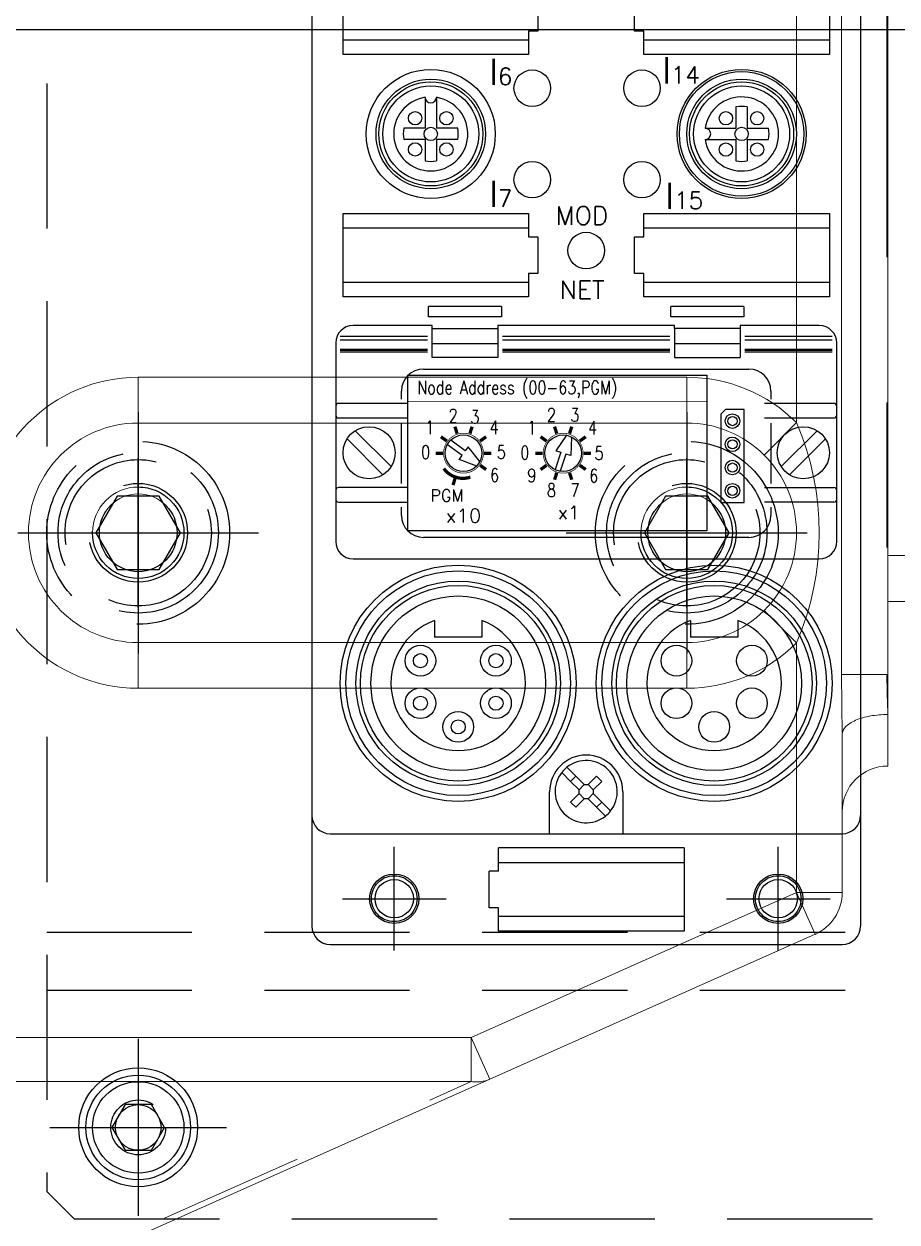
# Model space of a CAD drawing. Extents: x -2384 to 29887, y -2542 to 22350.
# Drawn here: x 2341.4 to 2436.9, y 2607.2 to 2738.2 of the extents above; entities that cross this region are included whole.
import ezdxf
from ezdxf.enums import TextEntityAlignment as Align

# ---------------------------------------------------------------- set-up
doc = ezdxf.new("R2010")
doc.units = 0
doc.header["$LTSCALE"] = 63.5
doc.header["$MEASUREMENT"] = 0
for name, pattern in [('CENTER', [2, 1.25, -0.25, 0.25, -0.25]), ('HIDDEN', [0.375, 0.25, -0.125]), ('PHANTOM', [2.5, 1.25, -0.25, 0.25, -0.25, 0.25, -0.25])]:
    doc.linetypes.add(name, pattern=pattern)
doc.layers.get('0').update_dxf_attribs({"linetype": 'CONTINUOUS'})
for name, color, linetype in [('1', 4, 'HIDDEN'), ('2', 2, 'CENTER'), ('4', 6, 'PHANTOM'), ('BODY', 1, 'CONTINUOUS'), ('DETAIL', 2, 'CONTINUOUS'), ('DIM', 254, 'CONTINUOUS'), ('Hose Routing', 7, 'CONTINUOUS')]:
    doc.layers.add(name, color=color, linetype=linetype)
doc.styles.add('SN0', font='ROMANS')
doc.styles.get("Standard").update_dxf_attribs({"font": 'romans.shx'})

# ---------------------------------------------------------------- blocks, each defined once
blk = doc.blocks.new('r2000i165f-ax2-lh')
at = {"layer": '2'}
blk.add_line((-272.5088, 1075), (272.5088, 1075), dxfattribs=at)
blk = doc.blocks.new('SHCSM10PS', base_point=(2107.68, 4878.69))
blk.add_lwpolyline([(2112.3, 4878.69), (2109.99, 4882.69), (2105.37, 4882.69), (2103.06, 4878.69), (2105.37, 4874.69), (2109.99, 4874.69), (2112.3, 4878.69), (2112.3, 4878.69)])
blk.add_circle((2107.68, 4878.69), 8)
at = {"layer": '2'}
for p, q in [((2107.68, 4889.87), (2107.68, 4867.52)), ((2096.51, 4878.69), (2118.86, 4878.69))]:
    blk.add_line(p, q, dxfattribs=at)
blk = doc.blocks.new('RDLWM10pS', base_point=(1841.17, 723.37))
blk.add_circle((1841.17, 723.37), 8.77)
at = {"layer": '2'}
for p, q in [((1841.17, 735.31), (1841.17, 711.43)), ((1829.23, 723.37), (1853.11, 723.37))]:
    blk.add_line(p, q, dxfattribs=at)
blk = doc.blocks.new('PLAINM10NpS', base_point=(1841.17, 723.37))
blk.add_circle((1841.17, 723.37), 10)
at = {"layer": '2'}
for p, q in [((1841.17, 736.54), (1841.17, 710.19)), ((1827.99, 723.37), (1854.34, 723.37))]:
    blk.add_line(p, q, dxfattribs=at)
blk = doc.blocks.new('SHCSM6PS', base_point=(-948.03, 713.73))
blk.add_lwpolyline([(-945.14, 713.73), (-946.59, 716.23), (-949.47, 716.23), (-950.92, 713.73), (-949.47, 711.23), (-946.59, 711.23), (-945.14, 713.73), (-945.14, 713.73)])
blk.add_circle((-948.03, 713.73), 5)
at = {"layer": '2'}
for p, q in [((-948.03, 721.91), (-948.03, 705.56)), ((-956.2, 713.73), (-939.85, 713.73))]:
    blk.add_line(p, q, dxfattribs=at)
blk = doc.blocks.new('RDLWM6pS', base_point=(1741.17, 658.37))
blk.add_circle((1741.17, 658.37), 5.72)
at = {"layer": '2'}
for p, q in [((1741.17, 667.27), (1741.17, 649.47)), ((1732.27, 658.37), (1750.07, 658.37))]:
    blk.add_line(p, q, dxfattribs=at)
blk = doc.blocks.new('PLAINM6NpS', base_point=(1741.17, 658.37))
blk.add_circle((1741.17, 658.37), 6.5)
at = {"layer": '2'}
for p, q in [((1741.17, 668.04), (1741.17, 648.69)), ((1731.49, 658.37), (1750.84, 658.37))]:
    blk.add_line(p, q, dxfattribs=at)
blk = doc.blocks.new('turckblk-pv')
for p, q in [((-9, 213), (-9, -3)), ((51, 213.07), (51, -3)), ((-5.6, 93.9), (-5.6, 99.8)), ((47.6, 99.8), (47.6, 93.9)), ((15.7, 98.85), (15.7, 94.85)), ((26.3, 94.85), (26.3, 98.85)), ((14.7, 94.85), (14.7, 93.9)), ((15.7, 94.85), (14.7, 94.85)), ((27.3, 94.85), (26.3, 94.85)), ((27.3, 93.9), (27.3, 94.85)), ((-5.6, 93.9), (14.7, 93.9)), ((-5.6, 92.3), (-5.6, 93.9)), ((14.7, 93.9), (14.7, 92.3)), ((27.3, 93.9), (47.6, 93.9)), ((27.3, 92.3), (27.3, 93.9)), ((47.6, 93.9), (47.6, 92.3)), ((14.7, 92.3), (-5.6, 92.3)), ((47.6, 92.3), (27.3, 92.3)), ((-5.6, 74.9), (14.7, 74.9)), ((-5.6, 73.3), (-5.6, 74.9)), ((14.7, 74.9), (14.7, 73.3)), ((27.3, 74.9), (47.6, 74.9)), ((27.3, 73.3), (27.3, 74.9)), ((47.6, 74.9), (47.6, 73.3)), ((14.7, 73.3), (-5.6, 73.3)), ((-5.6, 67.4), (-5.6, 73.3)), ((14.7, 73.3), (14.7, 72.35)), ((14.7, 72.35), (15.7, 72.35)), ((15.7, 72.35), (15.7, 68.35)), ((26.3, 68.35), (26.3, 72.35)), ((26.3, 72.35), (27.3, 72.35)), ((47.6, 73.3), (27.3, 73.3)), ((27.3, 72.35), (27.3, 73.3)), ((47.6, 73.3), (47.6, 67.4)), ((14.7, 68.35), (14.7, 67.4)), ((15.7, 68.35), (14.7, 68.35)), ((27.3, 68.35), (26.3, 68.35)), ((27.3, 67.4), (27.3, 68.35)), ((-5.6, 67.4), (14.7, 67.4)), ((-5.6, 65.8), (-5.6, 67.4)), ((14.7, 67.4), (14.7, 65.8)), ((27.3, 67.4), (47.6, 67.4)), ((27.3, 65.8), (27.3, 67.4)), ((47.6, 67.4), (47.6, 65.8)), ((14.7, 65.8), (-5.6, 65.8)), ((47.6, 65.8), (27.3, 65.8)), ((11.75, 64.75), (3.75, 64.75)), ((11.75, 64.75), (3.75, 64.75)), ((3.75, 63.6), (3.75, 64.75)), ((11.75, 64.75), (11.75, 63.6)), ((38.25, 64.75), (30.25, 64.75)), ((38.25, 64.75), (30.25, 64.75)), ((30.25, 63.6), (30.25, 64.75)), ((38.25, 64.75), (38.25, 63.6)), ((11.75, 63.6), (3.75, 63.6)), ((38.25, 63.6), (30.25, 63.6)), ((4.15, 62.65), (-4.5, 62.65)), ((4.15, 62.35), (4.15, 62.65)), ((4.15, 62.35), (11.35, 62.35)), ((4.15, 60.65), (4.15, 62.35)), ((30.65, 62.65), (11.35, 62.65)), ((11.35, 62.65), (11.35, 62.35)), ((11.35, 62.35), (11.35, 60.65)), ((30.65, 62.35), (30.65, 62.65)), ((37.85, 62.35), (30.65, 62.35)), ((30.65, 62.35), (30.65, 60.65)), ((37.85, 62.65), (37.85, 62.35)), ((46.5, 62.65), (37.85, 62.65)), ((37.85, 62.35), (37.85, 60.65)), ((-6.4, 60.75), (-6.4, 39.05)), ((3.65, 61.45), (-5.9, 61.45)), ((3.65, 61.04), (-5.9, 61.04)), ((11.35, 60.65), (4.15, 60.65)), ((4.15, 59.15), (4.15, 60.65)), ((11.35, 60.65), (11.35, 59.15)), ((30.15, 61.45), (11.85, 61.45)), ((30.15, 61.04), (11.85, 61.04)), ((37.85, 60.65), (30.65, 60.65)), ((30.65, 60.65), (30.65, 59.15)), ((37.85, 60.65), (37.85, 59.15)), ((47.9, 61.45), (38.35, 61.45)), ((47.9, 61.04), (38.35, 61.04)), ((48.4, 39.05), (48.4, 60.75)), ((3.65, 60.03), (-5.9, 60.03)), ((3.65, 59.92), (-5.9, 59.92)), ((3.65, 59.73), (-5.9, 59.73)), ((11.35, 59.15), (4.15, 59.15)), ((30.15, 60.03), (11.85, 60.03)), ((30.15, 59.92), (11.85, 59.92)), ((30.15, 59.73), (11.85, 59.73)), ((30.65, 59.15), (37.85, 59.15)), ((47.9, 60.03), (38.35, 60.03)), ((47.9, 59.92), (38.35, 59.92)), ((47.9, 59.73), (38.35, 59.73)), ((3.2, 57.9), (38.8, 57.9)), ((0.8, 54.6), (0.8, 55.5)), ((41.2, 55.5), (41.2, 54.6)), ((1.5, 54.15), (-6.1, 54.15)), ((48.1, 54.15), (40.5, 54.15)), ((-6.1, 52.55), (1.5, 52.55)), ((36.24, 53.48), (35.73, 52.98)), ((35.73, 52.98), (35.73, 43.32)), ((38.27, 53.48), (36.24, 53.48)), ((38.27, 43.32), (38.27, 53.48)), ((40.5, 52.55), (48.1, 52.55)), ((-4.27, 51.16, 42.03), (-0.34, 47.23, 42.03)), ((0.8, 45.4), (0.8, 52)), ((41.2, 52), (41.2, 45.4)), ((46.27, 51.16, 42.03), (42.34, 47.23, 42.03)), ((-5.16, 50.27, 42.03), (-1.23, 46.34, 42.03)), ((47.16, 50.27, 42.03), (43.23, 46.34, 42.03)), ((1.5, 44.95), (-6.1, 44.95)), ((40.5, 44.95), (48.1, 44.95)), ((-6.1, 43.35), (1.5, 43.35)), ((35.73, 43.32), (38.27, 43.32)), ((48.1, 43.35), (40.5, 43.35)), ((0.8, 41.9), (0.8, 42.8)), ((41.2, 42.8), (41.2, 41.9)), ((38.8, 39.5), (3.2, 39.5)), ((-4.5, 37.15), (46.5, 37.15)), ((17, 7.1), (17, 11.7)), ((25, 11.7), (25, 7.1)), ((-7, 7.1), (49, 7.1)), ((31.7, 5.55), (11.4, 5.55)), ((11.4, 3.95), (11.4, 5.55)), ((31.7, 5.55), (31.7, 3.95)), ((11.4, 3.95), (31.7, 3.95)), ((11.4, 3), (11.4, 3.95)), ((31.7, 3.95), (31.7, -1.95)), ((10.4, -1), (10.4, 3)), ((11.4, 3), (10.4, 3)), ((11.4, -1), (10.4, -1)), ((11.4, -1.95), (11.4, -1)), ((31.7, -1.95), (11.4, -1.95)), ((11.4, -3.55), (11.4, -1.95)), ((31.7, -1.95), (31.7, -3.55)), ((31.7, -3.55), (11.4, -3.55)), ((-7, -5), (49, -5))]:
    blk.add_line(p, q)
for points in [[(9.38, 47.78), (8.1, 49.39), (7.78, 48.95), (6.18, 50.11)], [(18.83, 50.68), (17.69, 48.97), (18.21, 48.8), (17.6, 46.91)], [(19.4, 50.49), (19.31, 48.44), (18.79, 48.61), (18.17, 46.73)], [(9.02, 47.3), (7.1, 48.02), (7.42, 48.46), (5.82, 49.62)]]:
    blk.add_lwpolyline(points)
for centre, radius in [((4, 83.6), 7.06), ((38, 83.6), 7.06), ((38, 83.6), 6.81), ((4, 83.6), 5.99), ((4, 83.6), 5.69), ((38, 83.6), 5.99), ((38, 83.6), 5.69), ((4, 83.6), 5.25), ((38, 83.6), 5.25), ((37, 52.21), 0.8), ((37, 52.21), 0.5), ((-2.75, 48.75), 2.85), ((44.75, 48.75), 2.85), ((37, 49.67), 0.8), ((37, 49.67), 0.5), ((37, 47.13), 0.8), ((37, 47.13), 0.5), ((37, 44.59), 0.8), ((37, 44.59), 0.5), ((7, 23.55), 12.91), ((7, 23.55), 12.28), ((35, 23.55), 12.91), ((35, 23.55), 12.28), ((7, 23.55), 11.18), ((7, 23.55), 10.7), ((35, 23.55), 11.18), ((35, 23.55), 10.7), ((0, 0), 2.7), ((42, 0), 2.7)]:
    blk.add_circle(centre, radius)
for centre, radius, start, end in [((-4.5, 60.75), 1.9, 90, 180), ((46.5, 60.75), 1.9, 360, 90), ((3.2, 55.5), 2.4, 90, 180), ((38.8, 55.5), 2.4, 360, 90), ((-6.1, 53.85), 0.3, 90, 180), ((48.1, 53.85), 0.3, 360, 90), ((-6.1, 52.85), 0.3, 180, 270), ((48.1, 52.85), 0.3, 270, 360), ((-6.1, 44.65), 0.3, 90, 180), ((48.1, 44.65), 0.3, 360, 90), ((-6.1, 43.65), 0.3, 180, 270), ((48.1, 43.65), 0.3, 270, 360), ((3.2, 41.9), 2.4, 180, 270), ((38.8, 41.9), 2.4, 270, 360), ((-4.5, 39.05), 1.9, 180, 270), ((46.5, 39.05), 1.9, 270, 360), ((21, 11.7), 4, 360, 180), ((-7, 9.1), 2, 180, 270), ((49, 9.1), 2, 270, 0), ((-7, -3), 2, 180, 270), ((49, -3), 2, 270, 0)]:
    blk.add_arc(centre, radius, start, end)
at = {"layer": 'BODY'}
for p, q in [((19.3, 12.83), (18.33, 13.81)), ((19.87, 13.4), (18.9, 14.37)), ((19.3, 12.83), (19.87, 13.4)), ((19.87, 13.4), (20.79, 12.48)), ((21.21, 12.48), (22.13, 13.4)), ((22.13, 13.4), (22.7, 12.83)), ((20.22, 11.91), (19.3, 12.83)), ((20.22, 11.91), (20.79, 12.48)), ((20.22, 11.49), (20.22, 11.91)), ((20.79, 12.48), (21.21, 12.48)), ((21.21, 12.48), (21.78, 11.91)), ((22.7, 12.83), (21.78, 11.91)), ((21.78, 11.91), (21.78, 11.49)), ((19.3, 10.57), (20.22, 11.49)), ((19.87, 10.01), (19.3, 10.57)), ((20.79, 10.92), (19.87, 10.01)), ((20.79, 10.92), (20.22, 11.49)), ((21.21, 10.92), (20.79, 10.92)), ((21.78, 11.49), (21.21, 10.92)), ((22.13, 10.01), (21.21, 10.92)), ((21.78, 11.49), (22.7, 10.57)), ((22.7, 10.57), (22.13, 10.01)), ((22.7, 10.57), (23.67, 9.6)), ((22.13, 10.01), (23.1, 9.03))]:
    blk.add_line(p, q, dxfattribs=at)
for start, end in [(321.7563, 128.2437), (141.7563, 308.2437), (128.2437, 141.7563), (308.2437, 321.7563)]:
    blk.add_arc((21, 11.7), 3.4, start, end, dxfattribs=at)
at = {"layer": 'DETAIL'}
for p, q in [((3.38, 87.6), (3.38, 84.22)), ((4.62, 87.6), (4.62, 84.22)), ((37.38, 86.55), (37.38, 84.22)), ((38.62, 86.55), (38.62, 84.22)), ((3.38, 84.22), (1.05, 84.22)), ((6.95, 84.22), (4.62, 84.22)), ((34, 84.22), (37.38, 84.22)), ((38.62, 84.22), (40.95, 84.22)), ((3.38, 82.98), (1.05, 82.98)), ((3.38, 82.98), (3.38, 80.65)), ((4.62, 82.98), (4.62, 80.65)), ((6.95, 82.98), (4.62, 82.98)), ((34, 82.98), (37.38, 82.98)), ((37.38, 82.98), (37.38, 80.65)), ((38.62, 82.98), (38.62, 80.65)), ((38.62, 82.98), (40.95, 82.98)), ((4.41, 30.43), (4.41, 28.59)), ((9.59, 30.43), (9.59, 28.59)), ((32.41, 30.43), (32.41, 28.59)), ((37.59, 30.43), (37.59, 28.59)), ((9.59, 28.59), (4.41, 28.59)), ((37.59, 28.59), (32.41, 28.59))]:
    blk.add_line(p, q, dxfattribs=at)
blk.add_lwpolyline([(1.48, 40.23), (1.48, 57.24), (34.19, 57.24), (34.19, 40.23)], close=True, dxfattribs=at)
for points, const_width in [([(34.19, 54.36), (1.46, 54.36)], 0.0762), ([(6.88, 50.85), (6.64, 51.6)], 0.356), ([(8.28, 50.85), (8.52, 51.6)], 0.356), ([(17.54, 51.6), (17.78, 50.85)], 0.356), ([(19.42, 51.6), (19.18, 50.85)], 0.356), ([(5.76, 50.03), (5.11, 50.5)], 0.356), ([(7.58, 50.89), (7.36, 50.88), (7.14, 50.84), (6.93, 50.79), (6.73, 50.71), (6.54, 50.62), (6.36, 50.51), (6.19, 50.39), (6.04, 50.25), (5.9, 50.09), (5.77, 49.92), (5.66, 49.74), (5.57, 49.55), (5.5, 49.35), (5.44, 49.14), (5.41, 48.93), (5.4, 48.7)], 0.0762), ([(9.76, 48.7), (9.75, 48.93), (9.72, 49.14), (9.66, 49.35), (9.59, 49.55), (9.5, 49.74), (9.39, 49.92), (9.26, 50.09), (9.12, 50.25), (8.97, 50.39), (8.8, 50.51), (8.62, 50.62), (8.43, 50.71), (8.23, 50.79), (8.02, 50.84), (7.8, 50.88), (7.58, 50.89)], 0.0762), ([(9.4, 50.03), (10.05, 50.5)], 0.356), ([(16.01, 50.5), (16.66, 50.03)], 0.356), ([(18.48, 50.89), (18.26, 50.87), (18.04, 50.84), (17.83, 50.79), (17.63, 50.71), (17.44, 50.62), (17.26, 50.51), (17.09, 50.39), (16.94, 50.24), (16.8, 50.09), (16.67, 49.92), (16.56, 49.74), (16.47, 49.55), (16.4, 49.35), (16.34, 49.14), (16.31, 48.92), (16.3, 48.7)], 0.0762), ([(20.66, 48.7), (20.65, 48.92), (20.62, 49.14), (20.56, 49.35), (20.49, 49.55), (20.4, 49.74), (20.29, 49.92), (20.16, 50.09), (20.02, 50.24), (19.87, 50.39), (19.7, 50.51), (19.52, 50.62), (19.33, 50.71), (19.13, 50.79), (18.92, 50.84), (18.7, 50.87), (18.48, 50.89)], 0.0762), ([(20.95, 50.5), (20.3, 50.03)], 0.356), ([(4.53, 48.7), (5.33, 48.7)], 0.356), ([(5.4, 48.7), (5.41, 48.48), (5.44, 48.26), (5.5, 48.06), (5.57, 47.86), (5.66, 47.66), (5.77, 47.49), (5.9, 47.32), (6.04, 47.16), (6.19, 47.02), (6.36, 46.89), (6.54, 46.79), (6.73, 46.69), (6.93, 46.62), (7.14, 46.57), (7.36, 46.53), (7.58, 46.52)], 0.0762), ([(7.58, 46.52), (7.8, 46.53), (8.02, 46.57), (8.23, 46.62), (8.43, 46.69), (8.62, 46.79), (8.8, 46.89), (8.97, 47.02), (9.12, 47.16), (9.26, 47.32), (9.39, 47.49), (9.5, 47.66), (9.59, 47.86), (9.66, 48.06), (9.72, 48.26), (9.75, 48.48), (9.76, 48.7)], 0.0762), ([(9.83, 48.7), (10.63, 48.7)], 0.356), ([(16.3, 48.7), (16.31, 48.48), (16.34, 48.26), (16.4, 48.05), (16.47, 47.85), (16.56, 47.66), (16.67, 47.48), (16.8, 47.32), (16.94, 47.16), (17.09, 47.02), (17.26, 46.89), (17.44, 46.78), (17.63, 46.69), (17.83, 46.62), (18.04, 46.56), (18.26, 46.53), (18.48, 46.52)], 0.0762), ([(18.48, 46.52), (18.7, 46.53), (18.92, 46.56), (19.13, 46.62), (19.33, 46.69), (19.52, 46.78), (19.7, 46.89), (19.87, 47.02), (20.02, 47.16), (20.16, 47.32), (20.29, 47.48), (20.4, 47.66), (20.49, 47.85), (20.56, 48.05), (20.62, 48.26), (20.65, 48.48), (20.66, 48.7)], 0.0762), ([(21.53, 48.7), (20.73, 48.7)], 0.356), ([(5.42, 47.02), (5.58, 46.83), (5.75, 46.65), (5.93, 46.5), (6.13, 46.36), (6.34, 46.24), (6.57, 46.14), (6.8, 46.06), (7.04, 46), (7.28, 45.96), (7.53, 45.95)], 0.356), ([(10.05, 46.91), (9.4, 47.38)], 0.356), ([(16.66, 47.38), (16.01, 46.91)], 0.356), ([(20.3, 47.38), (20.95, 46.91)], 0.356), ([(6.43, 45.22), (6.68, 46)], 0.356), ([(7.53, 45.95), (7.8, 45.97), (8.07, 46.01), (8.33, 46.08)], 0.356), ([(17.78, 46.56), (17.54, 45.8)], 0.356), ([(19.18, 46.56), (19.42, 45.8)], 0.356)]:
    blk.add_lwpolyline(points, dxfattribs=dict(at, const_width=const_width))
at = {"layer": 'DETAIL', "const_width": 0.356, "elevation": 28.02}
blk.add_lwpolyline([(16.23, 48.7), (15.43, 48.7)], dxfattribs=at)
at = {"layer": 'DETAIL'}
for centre, radius in [((15.1, 88.6), 2), ((27.1, 88.6), 2), ((2.29, 85.32), 0.731), ((5.71, 85.32), 0.731), ((36.28, 85.31), 0.731), ((39.7, 85.31), 0.731), ((4, 83.6), 0.731), ((38, 83.6), 0.731), ((2.29, 81.9), 0.731), ((5.71, 81.9), 0.731), ((36.28, 81.89), 0.731), ((39.7, 81.89), 0.731), ((15.1, 78.6), 2), ((27.1, 78.6), 2), ((21, 70.85), 2), ((7.58, 48.7), 2), ((18.48, 48.7), 2), ((7, 23.55), 9.55), ((35, 23.55), 9.55), ((2.87, 26.02), 1.68), ((11.13, 26.02), 1.68), ((30.87, 26.02), 1.68), ((39.13, 26.02), 1.68), ((2.87, 26.02), 0.774), ((11.13, 26.02), 0.774), ((2.87, 21.37), 1.68), ((11.13, 21.37), 1.68), ((30.87, 21.37), 1.68), ((39.13, 21.37), 1.68), ((2.87, 21.37), 0.774), ((11.13, 21.37), 0.774), ((7, 18.78), 1.68), ((35, 18.78), 1.68), ((7, 18.78), 0.774)]:
    blk.add_circle(centre, radius, dxfattribs=at)
for centre, radius, start, end in [((4, 83.6), 4.05, 98.737, 81.263), ((4, 87.6), 0.615, 180, 360), ((38, 83.6), 4.05, 188.737, 171.263), ((38, 83.6), 3.01, 78.2141, 101.7859), ((4, 83.6), 3.01, 168.2141, 191.7859), ((4, 83.6), 3.01, 348.2141, 11.7859), ((34, 83.6), 0.615, 270, 90), ((38, 83.6), 3.01, 348.2141, 11.7859), ((4, 83.6), 3.01, 258.2141, 281.7859), ((38, 83.6), 3.01, 258.2141, 281.7859), ((7, 23.55), 7.35, 110.5966, 69.4034), ((35, 23.55), 7.35, 110.5966, 69.4034)]:
    blk.add_arc(centre, radius, start, end, dxfattribs=at)
at = {"layer": 'DIM'}
for s, p in [('MOD', (17.68, 73.68, 28.02)), ('NET', (18.12, 65.56, 28.02))]:
    blk.add_text(s, height=2, dxfattribs=at).set_placement(p)
at = {"layer": 'DIM', "style": 'SN0', "width": 0.701769}
blk.add_text('Node Address (00-63,PGM)', height=1.464, rotation=360, dxfattribs=at).set_placement((2.52, 55.15), (24.39, 55.15), align=Align.FIT)
at = {"layer": 'DIM', "style": 'SN0'}
for s, height, width, p, p2 in [('2', 1.46, 0.828373, (5.96, 52.07), (6.94, 52.07)), ('3', 1.46, 0.828373, (8.34, 51.93), (9.32, 51.93)), ('2', 1.46, 0.828373, (16.71, 52.15), (17.69, 52.15)), ('3', 1.46, 0.828373, (19.27, 52.15), (20.25, 52.15)), ('1', 1.46, 1.280213, (3.4, 50.79), (4.38, 50.79)), ('4', 1.46, 0.782352, (10.44, 50.79), (11.42, 50.79)), ('1', 1.46, 1.280213, (14.56, 50.76, 28.02), (15.54, 50.76, 28.02)), ('4', 1.46, 0.782352, (21.21, 50.76), (22.19, 50.76)), ('0', 1.46, 0.828373, (2.95, 48.09), (3.93, 48.09)), ('5', 1.46, 0.828373, (11.22, 48.08), (12.2, 48.08)), ('0', 1.46, 0.828373, (13.8, 48.03), (14.78, 48.03)), ('5', 1.46, 0.828373, (21.91, 47.98), (22.9, 47.98)), ('6', 1.46, 0.828373, (10.49, 45.58), (11.47, 45.58)), ('9', 1.46, 0.880146, (14.56, 45.54, 28.02), (15.54, 45.54, 28.02)), ('6', 1.46, 0.828373, (21.34, 45.51), (22.32, 45.51)), ('PGM', 1.317, 0.930021, (3.96, 43.41), (7.57, 43.41)), ('8', 1.46, 0.828373, (16.71, 43.93), (17.69, 43.93)), ('7', 1.46, 0.828373, (19.28, 43.92), (20.26, 43.92)), ('x10', 1.464, 1.041051, (5.62, 41.14), (9.54, 41.14)), (' x1', 1.464, 1.004446, (16.86, 41.48), (20.3, 41.48))]:
    blk.add_text(s, height=height, dxfattribs=dict(at, width=width)).set_placement(p, p2, align=Align.FIT)
at = {"layer": 'DIM', "char_height": 2.8575, "attachment_point": 1}
for s, insert in [('I{\\H0.6522x;6}', (10.36, 91.81, 28.02)), ('I{\\H0.6522x;14}', (29.28, 91.98, 28.02)), ('I{\\H0.6522x;7}', (10.36, 78.49, 28.02)), ('I{\\H0.6522x;15}', (29.63, 78.27, 28.02))]:
    blk.add_mtext(s, dxfattribs=dict(at, insert=insert))
blk = doc.blocks.new('TAPHM5pS', base_point=(113.43, 184.81))
blk.add_circle((113.43, 184.81), 2.1)
at = {"layer": '1'}
blk.add_circle((113.43, 184.81), 2.5, dxfattribs=at)
at = {"layer": '2'}
for p, q in [((113.43, 190.48), (113.43, 179.13)), ((107.76, 184.81), (119.11, 184.81))]:
    blk.add_line(p, q, dxfattribs=at)
blk = doc.blocks.new('CLHOLEM10pS', base_point=(-1093.7, 423.32))
blk.add_circle((-1093.7, 423.32), 5.4)
at = {"layer": '2'}
for p, q in [((-1093.7, 431.89), (-1093.7, 414.74)), ((-1102.27, 423.32), (-1085.12, 423.32))]:
    blk.add_line(p, q, dxfattribs=at)
blk = doc.blocks.new('TAPHM6pS', base_point=(241.36, 297.02))
blk.add_circle((241.36, 297.02), 2.5)
at = {"layer": '1'}
blk.add_circle((241.36, 297.02), 3, dxfattribs=at)
at = {"layer": '2'}
for p, q in [((241.36, 303.2), (241.36, 290.85)), ((235.18, 297.02), (247.53, 297.02))]:
    blk.add_line(p, q, dxfattribs=at)
blk = doc.blocks.new('R2000IB210F-AX3-LH')
at = {"lineweight": 0}
for p, q in [((261.44, -70.5), (261.44, 54.5)), ((266.39, 54.5), (266.39, -70.5)), ((266.5, -70.5), (266.5, 54.5)), ((256.5, -42.96), (256.5, 42.96)), ((184.5, -38), (244.5, -38)), ((184.5, -43), (184.5, -38)), ((244.5, -43), (244.5, -38)), ((184.5, -43), (244.5, -43)), ((252.97, -46.5), (256.5, -42.96)), ((266.5, -57.5), (268.5, -57.5)), ((268.5, -62.5), (266.5, -62.5)), ((256.5, -67.04), (252.97, -63.5)), ((244.5, -67), (184.5, -67)), ((184.5, -72), (184.5, -67)), ((244.5, -72), (244.5, -67)), ((256.5, -94.33), (256.5, -67.04)), ((266.39, -70.5), (261.44, -70.5)), ((261.5, -77.04), (261.44, -70.5)), ((266.39, -70.5), (266.5, -70.5)), ((266.5, -74.86), (266.5, -70.5)), ((244.5, -72), (184.5, -72)), ((266.5, -80.5), (266.5, -74.86)), ((261.5, -77.04), (261.5, -94.33)), ((220.93, -110.16), (256.5, -94.33)), ((261.5, -94.33), (256.5, -94.33)), ((258.53, -98.89), (256.5, -94.33)), ((258.53, -98.89), (222.96, -114.73)), ((165.28, -110.16), (220.93, -110.16)), ((220.93, -114.99), (220.93, -110.16)), ((222.96, -114.73), (220.93, -110.16)), ((100.37, -168.67), (220.93, -114.99)), ((222.96, -114.73), (102.4, -168.41)), ((220.93, -114.99), (126.42, -114.99))]:
    blk.add_line(p, q, dxfattribs=at)
at = {"linetype": 'CENTER'}
blk.add_line((-239.45, 0), (323.67, 0), dxfattribs=at)
for p, q in [((184.5, -63.18), (184.5, -46.83)), ((244.5, -63.18), (244.5, -46.83)), ((176.33, -55), (192.67, -55)), ((236.33, -55), (252.67, -55))]:
    blk.add_line(p, q)
at = {"lineweight": 0}
for centre, radius in [((184.5, -55), 5), ((184.5, -55), 4.25), ((244.5, -55), 5), ((244.5, -55), 4.25)]:
    blk.add_circle(centre, radius, dxfattribs=at)
for centre, radius, start, end in [((184.5, -55), 17, 90, 270), ((244.5, -55), 17, 45.0991, 90), ((184.5, -55), 12, 90, 270), ((244.5, -55), 12, 45.0991, 90), ((228.85, -55), 30.15, 336.464, 23.536), ((244.5, -55), 12, 314.9009, 45.0991), ((244.5, -55), 12, 270, 314.9009), ((244.5, -55), 17, 270, 314.9009), ((566.15, -64.9), 299.82, 181.0702, 181.9035), ((266.5, -85.5), 5, 90, 180), ((256.5, -94.33), 5, 294, 0)]:
    blk.add_arc(centre, radius, start, end, dxfattribs=at)
for centre, major_axis, ratio, start_param, end_param in [((266.5, -77.04), (5, 0), 0.43589, 1.570796, 3.141593), ((220.93, -110.16), (2.03, -4.57), 0.835078, 5.793364, 6.283185)]:
    blk.add_ellipse(centre, major_axis=major_axis, ratio=ratio, start_param=start_param, end_param=end_param, dxfattribs=at)

msp = doc.modelspace()

# ---------------------------------------------------------------- linework, layer by layer
at = {"layer": '1'}
for p, q in [((2343.88, 2874.55), (2343.88, 2610.55)), ((2343.88, 2638.9), (2463.88, 2638.9)), ((2343.88, 2632.55), (2463.88, 2632.55)), ((2343.88, 2610.55), (2346.88, 2607.55)), ((2346.88, 2607.55), (2460.88, 2607.55))]:
    msp.add_line(p, q, dxfattribs=at)
for centre, radius in [((2353.88, 2682.55), 5), ((2413.88, 2682.55), 5), ((2353.88, 2682.55), 4.25), ((2413.88, 2682.55), 4.25)]:
    msp.add_circle(centre, radius, dxfattribs=at)
at = {"layer": '2'}
for p, q in [((1954.73, 2737.55), (2478.12, 2737.55)), ((2353.88, 2690.72), (2353.88, 2674.37)), ((2413.88, 2690.72), (2413.88, 2674.37)), ((2345.71, 2682.55), (2362.06, 2682.55)), ((2405.71, 2682.55), (2422.06, 2682.55))]:
    msp.add_line(p, q, dxfattribs=at)
for points, knots in [([(1975.49, 2512.36), (1916.45, 2601.7), (1871.33, 2701.4), (1863.92, 2859.24), (1900.69, 3023.62), (1987.65, 3134.83), (2076.83, 3225.18), (2177.61, 3275.68), (2268.33, 3295.51), (2338.29, 3297.17), (2374.89, 3295.54), (2391.93, 3294.78)], [232.991982, 232.991982, 232.991982, 232.991982, 325.496137, 506.645215, 664.364109, 810.446213, 924.861828, 1042.878553, 1142.426387, 1201.167899, 1252.331748, 1252.331748, 1252.331748, 1252.331748]), ([(2298.88, 3163.4), (2300.7, 3161.61), (2302.52, 3159.82), (2307.97, 3154.43), (2311.6, 3150.82), (2316.76, 3145.59), (2318.3, 3144.03), (2320.66, 3141.59), (2321.49, 3140.73), (2323.08, 3139.12), (2323.82, 3138.38), (2325.34, 3136.92), (2326.11, 3136.21), (2327.67, 3134.83), (2328.47, 3134.17), (2330.16, 3132.87), (2331.05, 3132.24), (2332.88, 3131.08), (2333.82, 3130.55), (2335.75, 3129.56), (2336.74, 3129.12), (2340.54, 3127.58), (2343.48, 3126.75), (2348.18, 3125.83), (2349.86, 3125.57), (2353.26, 3125.17), (2354.98, 3125.02), (2358.34, 3124.83), (2359.98, 3124.78), (2363.24, 3124.73), (2364.88, 3124.74), (2369.41, 3124.82), (2372.29, 3124.94), (2378.01, 3125.27), (2380.85, 3125.47), (2386.5, 3125.9), (2389.3, 3126.13), (2400.23, 3126.99), (2408.26, 3127.52), (2419.84, 3127.19), (2423.39, 3126.94), (2429.86, 3126.11), (2432.76, 3125.61), (2438.61, 3124.27), (2441.55, 3123.43), (2447.35, 3121.42), (2450.2, 3120.25), (2455.71, 3117.57), (2458.36, 3116.07), (2462.83, 3113.08), (2464.71, 3111.66), (2467.59, 3109.13), (2468.68, 3108.08), (2470.71, 3105.91), (2471.66, 3104.77), (2474.27, 3101.27), (2475.7, 3098.76), (2478.05, 3093.47), (2478.97, 3090.68), (2480.21, 3085.66), (2480.63, 3083.49), (2481.28, 3079.03), (2481.52, 3076.76), (2481.89, 3071.76), (2481.99, 3069.01), (2482.08, 3063.47), (2482.06, 3060.67), (2481.97, 3055.06), (2481.9, 3052.25), (2481.8, 3047.98), (2481.76, 3046.52), (2481.7, 3043.6), (2481.67, 3042.14), (2481.58, 3037.78), (2481.53, 3034.89), (2481.39, 3026.26), (2481.32, 3020.56), (2481.16, 3003.62), (2481.13, 2992.53), (2481.2, 2959.72), (2481.45, 2938.48), (2481.86, 2902.1), (2482.03, 2886.85), (2482.25, 2856.38), (2482.3, 2841.16), (2482.21, 2795.24), (2481.78, 2764.27), (2480.49, 2725.13), (2480.23, 2718.1), (2479.34, 2696.8), (2478.62, 2682.34), (2477.47, 2663.14), (2477.2, 2658.68), (2476.32, 2645.23), (2475.68, 2636.14), (2474.7, 2623.36), (2474.42, 2619.79), (2473.84, 2612.61), (2473.54, 2609), (2472.87, 2601.8), (2472.5, 2598.22), (2471.63, 2591.17), (2471.13, 2587.7), (2470.02, 2581.44), (2469.44, 2578.62), (2468.28, 2573.88), (2467.73, 2571.92), (2466.53, 2568.11), (2465.87, 2566.28), (2464.34, 2562.57), (2463.46, 2560.72), (2461.81, 2557.75), (2461.09, 2556.57), (2459.24, 2553.91), (2458.07, 2552.48), (2455.54, 2549.86), (2454.18, 2548.68), (2451.26, 2546.55), (2449.71, 2545.6), (2444.82, 2543.07), (2441.22, 2541.81), (2433.47, 2540.01), (2429.32, 2539.47), (2420.6, 2538.97), (2416.01, 2539.01), (2406.54, 2539.53), (2401.65, 2540.02), (2391.67, 2541.3), (2386.58, 2542.09), (2376.33, 2543.85), (2371.17, 2544.82), (2360.9, 2546.78), (2355.79, 2547.78), (2346.5, 2549.54), (2342.31, 2550.3), (2334.06, 2551.71), (2330.01, 2552.37), (2318.01, 2554.19), (2310.24, 2555.19), (2287.45, 2557.54), (2272.93, 2558.22), (2246.63, 2557.68), (2234.79, 2556.74), (2218.67, 2554.47), (2214.52, 2553.8), (2206.17, 2552.28), (2201.98, 2551.43), (2189.39, 2548.6), (2180.99, 2546.34), (2166.86, 2541.88), (2161.1, 2539.86), (2150.31, 2535.66), (2145.26, 2533.53), (2135.92, 2529.21), (2131.61, 2527.07), (2123.14, 2522.55), (2118.97, 2520.19), (2106.63, 2512.82), (2098.63, 2507.55), (2079.65, 2494.33), (2068.8, 2486.17), (2057.94, 2478)], [0, 0, 0, 0, 7.70189, 7.70189, 23.105669, 23.105669, 29.628198, 29.628198, 33.163114, 33.163114, 36.295435, 36.295435, 39.427755, 39.427755, 42.560076, 42.560076, 45.879913, 45.879913, 49.19975, 49.19975, 52.519587, 52.519587, 61.68101, 61.68101, 66.670628, 66.670628, 71.660246, 71.660246, 76.352216, 76.352216, 81.044187, 81.044187, 89.440239, 89.440239, 97.836291, 97.836291, 106.232343, 106.232343, 130.674974, 130.674974, 141.453434, 141.453434, 150.231839, 150.231839, 159.010244, 159.010244, 167.788649, 167.788649, 176.567054, 176.567054, 183.572667, 183.572667, 188.15411, 188.15411, 192.735553, 192.735553, 201.850372, 201.850372, 210.965191, 210.965191, 217.645705, 217.645705, 224.32622, 224.32622, 232.147909, 232.147909, 239.969598, 239.969598, 247.791288, 247.791288, 251.897635, 251.897635, 256.003983, 256.003983, 264.216678, 264.216678, 280.642068, 280.642068, 313.492848, 313.492848, 379.194409, 379.194409, 427.291425, 427.291425, 475.388442, 475.388442, 571.582476, 571.582476, 592.45142, 592.45142, 634.189307, 634.189307, 646.67859, 646.67859, 671.657158, 671.657158, 681.254596, 681.254596, 690.852035, 690.852035, 700.449473, 700.449473, 710.046912, 710.046912, 718.288009, 718.288009, 724.41755, 724.41755, 730.547092, 730.547092, 737.332127, 737.332127, 742.112279, 742.112279, 748.742594, 748.742594, 755.372908, 755.372908, 762.003223, 762.003223, 775.262754, 775.262754, 788.522284, 788.522284, 801.781815, 801.781815, 815.041345, 815.041345, 828.300876, 828.300876, 841.560406, 841.560406, 854.819937, 854.819937, 866.033385, 866.033385, 877.246832, 877.246832, 899.673728, 899.673728, 944.527519, 944.527519, 982.081305, 982.081305, 995.034503, 995.034503, 1007.987701, 1007.987701, 1033.894097, 1033.894097, 1051.967079, 1051.967079, 1068.2133, 1068.2133, 1082.581299, 1082.581299, 1096.949298, 1096.949298, 1125.685296, 1125.685296, 1166.291874, 1166.291874, 1166.291874, 1166.291874])]:
    msp.add_open_spline(points, degree=3, knots=knots, dxfattribs=at)
at = {"layer": '2', "color": 5}
for points, knots in [([(2305.9, 3170.52), (2307.83, 3168.61), (2309.77, 3166.71), (2315.6, 3160.95), (2319.5, 3157.06), (2324.15, 3152.33), (2324.91, 3151.57), (2326.17, 3150.27), (2326.69, 3149.73), (2327.72, 3148.68), (2328.22, 3148.16), (2329.7, 3146.64), (2330.66, 3145.67), (2332.7, 3143.71), (2333.78, 3142.75), (2335.29, 3141.53), (2335.76, 3141.17), (2336.65, 3140.53), (2337.08, 3140.25), (2337.96, 3139.7), (2338.42, 3139.44), (2339.83, 3138.69), (2340.82, 3138.24), (2343.72, 3137.11), (2345.75, 3136.52), (2350.11, 3135.62), (2352.44, 3135.29), (2357.31, 3134.87), (2359.84, 3134.77), (2364.5, 3134.73), (2366.61, 3134.76), (2370.82, 3134.89), (2372.92, 3134.99), (2379.26, 3135.36), (2383.51, 3135.7), (2393.29, 3136.48), (2398.85, 3136.93), (2410.2, 3137.41), (2415.98, 3137.44), (2425.34, 3136.78), (2428.83, 3136.39), (2434.4, 3135.45), (2436.44, 3135.04), (2442.61, 3133.58), (2446.74, 3132.31), (2454.85, 3129.17), (2458.83, 3127.29), (2466.41, 3122.87), (2470.02, 3120.33), (2474.72, 3116.16), (2476.05, 3114.85), (2478.62, 3112.06), (2479.85, 3110.56), (2482.25, 3107.24), (2483.37, 3105.42), (2485.36, 3101.7), (2486.23, 3099.79), (2488.26, 3094.6), (2489.21, 3091.25), (2490.64, 3084.52), (2491.12, 3081.12), (2491.77, 3074.33), (2491.94, 3070.93), (2492.12, 3062.47), (2492.03, 3057.42), (2491.85, 3050.16), (2491.8, 3047.85), (2491.69, 3043.26), (2491.65, 3040.97), (2491.51, 3034.12), (2491.44, 3029.6), (2491.26, 3016.11), (2491.19, 3007.26), (2491.11, 2981.02), (2491.21, 2963.96), (2491.49, 2934.42), (2491.64, 2921.85), (2492.06, 2884.3), (2492.28, 2859.51), (2492.28, 2809.53), (2492.06, 2784.33), (2491.33, 2752.65), (2491.17, 2746.78), (2490.65, 2729.07), (2490.21, 2717.11), (2488.61, 2680.63), (2487.15, 2655.54), (2484.85, 2624.92), (2484.5, 2620.47), (2484, 2614.28), (2483.86, 2612.57), (2483.58, 2609.13), (2483.43, 2607.4), (2482.96, 2602.2), (2482.61, 2598.71), (2481.61, 2590.13), (2480.88, 2585.06), (2478.97, 2575.15), (2477.79, 2570.33), (2475.14, 2562.41), (2473.86, 2559.22), (2470.78, 2553.12), (2468.99, 2550.21), (2466.16, 2546.61), (2465.41, 2545.73), (2463.85, 2544.04), (2463.03, 2543.24), (2460.51, 2540.93), (2458.72, 2539.54), (2454.97, 2537.08), (2453.02, 2536), (2447.98, 2533.63), (2444.83, 2532.52), (2438.36, 2530.8), (2435.04, 2530.19), (2428.25, 2529.36), (2424.78, 2529.14), (2415.68, 2528.96), (2409.96, 2529.24), (2398.32, 2530.3), (2392.4, 2531.09), (2380.52, 2532.94), (2374.55, 2534.02), (2362.71, 2536.24), (2356.85, 2537.39), (2348.85, 2538.92), (2346.6, 2539.34), (2342.15, 2540.16), (2339.94, 2540.55), (2333.39, 2541.69), (2329.11, 2542.39), (2316.46, 2544.31), (2308.32, 2545.36), (2286.58, 2547.53), (2273.41, 2548.16), (2247.53, 2547.76), (2234.81, 2546.74), (2216.19, 2543.97), (2210.46, 2542.95), (2198.96, 2540.56), (2193.19, 2539.18), (2175.96, 2534.52), (2164.56, 2530.69), (2149.78, 2524.56), (2146.06, 2522.91), (2139.73, 2519.91), (2137.1, 2518.61), (2131.87, 2515.89), (2129.29, 2514.49), (2121.58, 2510.16), (2116.52, 2507.1), (2099.98, 2496.56), (2088.74, 2488.5), (2072.99, 2476.81), (2068.48, 2473.42), (2063.95, 2470.01), (2063.95, 2470.01), (2063.95, 2470.01), (2063.95, 2470.01), (2058.95, 2466.25), (2053.96, 2462.49), (2048.96, 2458.73)], [0, 0, 0, 0, 8.196465, 8.196465, 24.589396, 24.589396, 27.743198, 27.743198, 29.909709, 29.909709, 32.076221, 32.076221, 36.409244, 36.409244, 41.607622, 41.607622, 43.974421, 43.974421, 46.241947, 46.241947, 48.509473, 48.509473, 53.044525, 53.044525, 61.04815, 61.04815, 69.051775, 69.051775, 77.0554, 77.0554, 83.472762, 83.472762, 89.890125, 89.890125, 102.72485, 102.72485, 119.177322, 119.177322, 135.629795, 135.629795, 145.22461, 145.22461, 150.745861, 150.745861, 161.788363, 161.788363, 172.830866, 172.830866, 183.873368, 183.873368, 188.546695, 188.546695, 193.333035, 193.333035, 198.661465, 198.661465, 203.989894, 203.989894, 213.030613, 213.030613, 222.071332, 222.071332, 231.112051, 231.112051, 244.733218, 244.733218, 251.222832, 251.222832, 257.712446, 257.712446, 270.691675, 270.691675, 296.650132, 296.650132, 348.567047, 348.567047, 387.813804, 387.813804, 466.307316, 466.307316, 544.800829, 544.800829, 562.512469, 562.512469, 597.935749, 597.935749, 668.782308, 668.782308, 680.732977, 680.732977, 685.274667, 685.274667, 689.816357, 689.816357, 698.899738, 698.899738, 712.278316, 712.278316, 725.656895, 725.656895, 735.178175, 735.178175, 744.699455, 744.699455, 747.879517, 747.879517, 751.059578, 751.059578, 757.419701, 757.419701, 763.779824, 763.779824, 773.322701, 773.322701, 782.865578, 782.865578, 792.408454, 792.408454, 807.519975, 807.519975, 822.631496, 822.631496, 837.743016, 837.743016, 852.854537, 852.854537, 858.861599, 858.861599, 864.868661, 864.868661, 876.882785, 876.882785, 900.911032, 900.911032, 942.755127, 942.755127, 984.599223, 984.599223, 1002.95639, 1002.95639, 1021.313556, 1021.313556, 1058.02789, 1058.02789, 1070.618673, 1070.618673, 1079.763339, 1079.763339, 1088.908006, 1088.908006, 1107.197338, 1107.197338, 1149.347687, 1149.347687, 1166.291874, 1166.291874, 1166.291874, 1166.292315, 1166.292315, 1166.292315, 1184.998706, 1184.998706, 1184.998706, 1184.998706]), ([(2291.86, 3156.27), (2293.52, 3154.64), (2295.17, 3153.02), (2300.11, 3148.13), (2303.4, 3144.87), (2307.8, 3140.44), (2308.93, 3139.29), (2310.9, 3137.28), (2311.74, 3136.42), (2313.43, 3134.68), (2314.3, 3133.78), (2316.75, 3131.3), (2318.38, 3129.69), (2321.22, 3127.19), (2322.3, 3126.28), (2324.05, 3124.95), (2324.67, 3124.51), (2325.82, 3123.72), (2326.36, 3123.37), (2327.44, 3122.7), (2327.98, 3122.38), (2329.62, 3121.45), (2330.74, 3120.88), (2334.11, 3119.33), (2336.4, 3118.48), (2341.02, 3117.1), (2343.34, 3116.56), (2350.22, 3115.31), (2354.77, 3114.94), (2361.55, 3114.74), (2363.86, 3114.73), (2368.86, 3114.81), (2371.55, 3114.9), (2376.85, 3115.17), (2379.45, 3115.35), (2387.16, 3115.91), (2392.15, 3116.34), (2401.84, 3117.04), (2406.55, 3117.3), (2415.76, 3117.38), (2420.26, 3117.2), (2427.3, 3116.38), (2429.89, 3115.97), (2433.85, 3115.11), (2435.21, 3114.78), (2437.95, 3114.02), (2439.31, 3113.61), (2443.37, 3112.23), (2446.02, 3111.16), (2451.06, 3108.72), (2453.44, 3107.36), (2457.78, 3104.41), (2459.73, 3102.82), (2462.14, 3100.45), (2462.81, 3099.73), (2463.89, 3098.45), (2464.32, 3097.9), (2465.22, 3096.65), (2465.68, 3095.95), (2466.56, 3094.47), (2466.96, 3093.7), (2468.23, 3091.06), (2468.97, 3089.06), (2470.2, 3084.72), (2470.68, 3082.39), (2471.41, 3077.45), (2471.66, 3074.84), (2472.06, 3068.08), (2472.09, 3063.8), (2472.01, 3057.2), (2471.96, 3054.97), (2471.87, 3050.98), (2471.82, 3049.21), (2471.74, 3045.69), (2471.7, 3043.94), (2471.59, 3038.7), (2471.53, 3035.23), (2471.36, 3024.87), (2471.28, 3018.05), (2471.13, 2997.81), (2471.13, 2984.6), (2471.28, 2952.2), (2471.51, 2933.26), (2471.85, 2902.74), (2471.98, 2891.03), (2472.17, 2867.66), (2472.24, 2855.99), (2472.32, 2820.93), (2472.2, 2797.47), (2471.65, 2767.01), (2471.51, 2760.46), (2471.02, 2740.68), (2470.59, 2727.33), (2468.93, 2686.55), (2467.34, 2658.43), (2464.88, 2626.14), (2464.67, 2623.39), (2464.31, 2618.92), (2464.17, 2617.19), (2463.89, 2613.73), (2463.75, 2612.01), (2463.3, 2606.85), (2462.99, 2603.44), (2462.09, 2595.15), (2461.45, 2590.35), (2459.84, 2581.33), (2458.87, 2577.12), (2456.86, 2570.68), (2455.93, 2568.23), (2453.87, 2563.89), (2452.75, 2562), (2451.14, 2559.85), (2450.72, 2559.33), (2449.9, 2558.41), (2449.52, 2558.01), (2448.72, 2557.24), (2448.3, 2556.87), (2447.01, 2555.8), (2446.08, 2555.14), (2443.59, 2553.63), (2441.93, 2552.83), (2438.26, 2551.46), (2436.24, 2550.88), (2431.85, 2549.96), (2429.49, 2549.62), (2424.46, 2549.16), (2421.8, 2549.05), (2414.16, 2549.04), (2408.92, 2549.36), (2397.98, 2550.5), (2392.27, 2551.32), (2380.6, 2553.23), (2374.65, 2554.34), (2362.7, 2556.62), (2356.71, 2557.8), (2348.22, 2559.38), (2345.67, 2559.85), (2340.61, 2560.74), (2338.11, 2561.17), (2330.66, 2562.4), (2325.78, 2563.15), (2311.34, 2565.16), (2302, 2566.19), (2278.33, 2568.02), (2264.28, 2568.3), (2241.21, 2567.23), (2232.16, 2566.42), (2218.36, 2564.55), (2213.67, 2563.81), (2204.23, 2562.1), (2199.49, 2561.13), (2185.24, 2557.89), (2175.73, 2555.27), (2160.61, 2550.29), (2154.94, 2548.24), (2144.57, 2544.1), (2139.84, 2542.06), (2132.05, 2538.42), (2128.94, 2536.9), (2122.82, 2533.74), (2119.8, 2532.1), (2110.84, 2527.07), (2105.02, 2523.52), (2088.14, 2512.66), (2077.41, 2504.98), (2066.89, 2497.18)], [0, 0, 0, 0, 7.011522, 7.011522, 21.034567, 21.034567, 25.891016, 25.891016, 29.5282, 29.5282, 33.165385, 33.165385, 39.31059, 39.31059, 42.832634, 42.832634, 44.647889, 44.647889, 46.143967, 46.143967, 47.640045, 47.640045, 50.632201, 50.632201, 56.616512, 56.616512, 62.600823, 62.600823, 74.351433, 74.351433, 80.534633, 80.534633, 88.008692, 88.008692, 95.482751, 95.482751, 110.43087, 110.43087, 125.378988, 125.378988, 140.327106, 140.327106, 149.135904, 149.135904, 153.782708, 153.782708, 158.429512, 158.429512, 167.72312, 167.72312, 177.016729, 177.016729, 186.310337, 186.310337, 190.287696, 190.287696, 193.242742, 193.242742, 196.900777, 196.900777, 200.558812, 200.558812, 209.038297, 209.038297, 217.517782, 217.517782, 225.997268, 225.997268, 238.657857, 238.657857, 244.968206, 244.968206, 249.875758, 249.875758, 254.783309, 254.783309, 264.598412, 264.598412, 284.228618, 284.228618, 323.489029, 323.489029, 382.143746, 382.143746, 419.073623, 419.073623, 456.003499, 456.003499, 529.863253, 529.863253, 549.964381, 549.964381, 590.166636, 590.166636, 670.571147, 670.571147, 678.002228, 678.002228, 682.638784, 682.638784, 687.27534, 687.27534, 696.548452, 696.548452, 710.282665, 710.282665, 724.016877, 724.016877, 733.809029, 733.809029, 743.601181, 743.601181, 747.044734, 747.044734, 750.025082, 750.025082, 753.00543, 753.00543, 758.966127, 758.966127, 767.82363, 767.82363, 776.681133, 776.681133, 785.538636, 785.538636, 794.39614, 794.39614, 809.898737, 809.898737, 825.401334, 825.401334, 840.903931, 840.903931, 856.406528, 856.406528, 863.12825, 863.12825, 869.849972, 869.849972, 883.293415, 883.293415, 910.180302, 910.180302, 952.744198, 952.744198, 980.438824, 980.438824, 994.638116, 994.638116, 1008.837408, 1008.837408, 1037.235992, 1037.235992, 1054.481068, 1054.481068, 1069.180541, 1069.180541, 1079.103337, 1079.103337, 1089.026133, 1089.026133, 1108.871725, 1108.871725, 1147.745482, 1147.745482, 1147.745482, 1147.745482])]:
    msp.add_open_spline(points, degree=3, knots=knots, dxfattribs=at)
at = {"layer": '2'}
msp.add_spline([(2298.88, 3163.4), (2319.72, 3142.56), (2331.44, 3132), (2366.39, 3124.77), (2436.41, 3124.77), (2472.94, 3103.04), (2481.83, 3049.26), (2481.83, 2904.98), (2474.04, 2615.09), (2457.42, 2551.82), (2346.77, 2549.48), (2215.8, 2553.99), (2135.95, 2529.17), (2057.94, 2478)], degree=3, dxfattribs=at)
at = {"layer": 'Hose Routing', "color": 4, "linetype": 'CENTER', "ltscale": 0.25}
for points, knots in [([(2375.24, 3173.3), (2384.37, 3172.05), (2393.62, 3170.79), (2412.21, 3167.5), (2421.54, 3165.47), (2435.67, 3161.21), (2440.5, 3159.53), (2448.35, 3156.33), (2451.39, 3154.99), (2460.42, 3150.57), (2466.34, 3147.13), (2477.56, 3139.32), (2482.87, 3134.94), (2489.87, 3127.85), (2491.97, 3125.51), (2495.72, 3120.85), (2497.39, 3118.53), (2500.14, 3114.25), (2501.25, 3112.32), (2503.31, 3108.4), (2504.24, 3106.41), (2507.13, 3099.56), (2508.68, 3094.57), (2511, 3084.45), (2511.77, 3079.31), (2512.74, 3068.94), (2512.94, 3063.71), (2512.94, 3053.22), (2512.75, 3047.95), (2511.97, 3034.57), (2511.24, 3026.45), (2510.22, 3015.04), (2509.91, 3011.65), (2509.45, 3005.95), (2509.26, 3003.63), (2508.96, 2999.38), (2508.84, 2997.44), (2508.62, 2993.57), (2508.52, 2991.63), (2508.27, 2985.85), (2508.14, 2982.01), (2507.91, 2970.55), (2507.92, 2962.98), (2508.3, 2940.38), (2509.02, 2925.49), (2510.53, 2895.75), (2511.32, 2880.9), (2511.84, 2860.6), (2511.92, 2855.25), (2511.94, 2845.39), (2511.9, 2840.89), (2511.71, 2832.7), (2511.58, 2829.02), (2511.23, 2821.68), (2511.02, 2818.01), (2510.3, 2807.01), (2509.7, 2799.69), (2507.9, 2778.78), (2506.62, 2765.25), (2505.43, 2746.94), (2505.17, 2742.02), (2504.84, 2733.33), (2504.75, 2729.55), (2504.7, 2723.37), (2504.7, 2720.96), (2504.76, 2716.63), (2504.81, 2714.71), (2504.93, 2710.86), (2505.01, 2708.94), (2505.29, 2703.14), (2505.53, 2699.26), (2506.35, 2687.58), (2507.03, 2679.72), (2508.28, 2663.81), (2508.85, 2655.77), (2509.5, 2639.44), (2509.57, 2631.16), (2508.81, 2614.33), (2507.96, 2605.79), (2505.86, 2593.66), (2505.15, 2590.2), (2503.51, 2583.22), (2502.57, 2579.71), (2499.89, 2571.01), (2498, 2565.83), (2493.53, 2555.86), (2490.95, 2551.06), (2485.78, 2543.4), (2483.4, 2540.37), (2479.51, 2536.3), (2478.21, 2535.05), (2475.3, 2532.53), (2473.66, 2531.27), (2470.28, 2528.99), (2468.54, 2527.96), (2463.5, 2525.35), (2460.1, 2524.03), (2453.15, 2522), (2449.59, 2521.29), (2442.38, 2520.39), (2438.72, 2520.18), (2431.33, 2520.18), (2427.61, 2520.38), (2417.42, 2521.35), (2410.91, 2522.43), (2397.88, 2525.17), (2391.36, 2526.82), (2381.55, 2529.53), (2378.21, 2530.49), (2371.32, 2532.52), (2367.78, 2533.59), (2360.75, 2535.75), (2357.26, 2536.83), (2346.88, 2540.1), (2340.08, 2542.29), (2319.99, 2548.75), (2307.03, 2552.9), (2281.91, 2560.15), (2269.75, 2563.24), (2248.57, 2567.21), (2239.41, 2568.41), (2221.53, 2569.37), (2212.8, 2569.13), (2201.47, 2567.66), (2198.71, 2567.2), (2193.99, 2566.26), (2192.02, 2565.82), (2188.07, 2564.82), (2186.1, 2564.27), (2180.17, 2562.48), (2176.2, 2561.09), (2163.32, 2555.99), (2154.37, 2551.57), (2136.4, 2541.38), (2127.39, 2535.62), (2109.29, 2523.24), (2100.21, 2516.63), (2086.72, 2506.62), (2082.34, 2503.33), (2077.95, 2500.04), (2077.95, 2500.04), (2077.95, 2500.04), (2077.95, 2500.04), (2072.96, 2496.31), (2067.98, 2492.57), (2062.99, 2488.83)], [0, 0, 0, 0, 27.443964, 27.443964, 54.887928, 54.887928, 69.274517, 69.274517, 78.420976, 78.420976, 96.713894, 96.713894, 115.006812, 115.006812, 123.449357, 123.449357, 131.145859, 131.145859, 137.204506, 137.204506, 143.263153, 143.263153, 157.834656, 157.834656, 172.406158, 172.406158, 186.977661, 186.977661, 201.549164, 201.549164, 224.043544, 224.043544, 233.650431, 233.650431, 240.314083, 240.314083, 245.969892, 245.969892, 251.6257, 251.6257, 262.937317, 262.937317, 285.560551, 285.560551, 330.807019, 330.807019, 376.053486, 376.053486, 392.159718, 392.159718, 405.631347, 405.631347, 416.531367, 416.531367, 427.431386, 427.431386, 449.231424, 449.231424, 489.900611, 489.900611, 504.934401, 504.934401, 516.584461, 516.584461, 524.079582, 524.079582, 530.073468, 530.073468, 536.067354, 536.067354, 548.055126, 548.055126, 572.030671, 572.030671, 596.006215, 596.006215, 619.98176, 619.98176, 643.957304, 643.957304, 653.477722, 653.477722, 662.99814, 662.99814, 677.235781, 677.235781, 691.473422, 691.473422, 701.687754, 701.687754, 706.475224, 706.475224, 711.922587, 711.922587, 717.36995, 717.36995, 727.300834, 727.300834, 737.231719, 737.231719, 747.162603, 747.162603, 757.093487, 757.093487, 774.120746, 774.120746, 791.148006, 791.148006, 800.026916, 800.026916, 809.637503, 809.637503, 819.248091, 819.248091, 838.469265, 838.469265, 876.911614, 876.911614, 915.353963, 915.353963, 946.028211, 946.028211, 976.702458, 976.702458, 986.63323, 986.63323, 993.782459, 993.782459, 1000.931687, 1000.931687, 1015.230144, 1015.230144, 1047.2924, 1047.2924, 1079.354655, 1079.354655, 1111.416911, 1111.416911, 1126.783205, 1126.783205, 1126.783205, 1126.78358, 1126.78358, 1126.78358, 1144.224764, 1144.224764, 1144.224764, 1144.224764]), ([(2372.52, 3153.49), (2381.65, 3152.24), (2390.65, 3151), (2408.21, 3147.9), (2416.76, 3146.03), (2431.12, 3141.69), (2437.06, 3139.51), (2444.9, 3135.91), (2446.97, 3134.9), (2451.05, 3132.73), (2453.07, 3131.59), (2459, 3127.97), (2462.79, 3125.32), (2469.82, 3119.63), (2473.05, 3116.59), (2477.23, 3111.93), (2478.47, 3110.42), (2480.49, 3107.73), (2481.3, 3106.57), (2482.9, 3104.08), (2483.68, 3102.74), (2485.13, 3100.01), (2485.8, 3098.61), (2487.66, 3094.33), (2488.69, 3091.34), (2490.4, 3085.13), (2491.07, 3081.89), (2492.56, 3072.12), (2492.95, 3065.27), (2492.93, 3050.96), (2492.52, 3043.5), (2491.35, 3028.24), (2490.6, 3020.45), (2489.62, 3009.01), (2489.33, 3005.41), (2488.77, 2997.13), (2488.52, 2992.48), (2488.16, 2983.25), (2488.05, 2978.67), (2487.88, 2965.04), (2487.98, 2956.09), (2488.68, 2930.02), (2489.63, 2913.21), (2491.28, 2880.05), (2491.98, 2863.7), (2491.92, 2842.25), (2491.83, 2837.15), (2491.53, 2828.25), (2491.35, 2824.45), (2490.91, 2816.8), (2490.65, 2812.95), (2489.79, 2801.37), (2489.1, 2793.58), (2487.22, 2772.19), (2486, 2758.49), (2485.07, 2740.21), (2484.9, 2735.71), (2484.71, 2727.26), (2484.69, 2723.31), (2484.75, 2717.21), (2484.79, 2715.07), (2484.92, 2710.81), (2485, 2708.68), (2485.3, 2702.33), (2485.56, 2698.12), (2486.44, 2685.56), (2487.16, 2677.29), (2488.44, 2660.89), (2489, 2652.76), (2489.54, 2636.58), (2489.53, 2628.53), (2488.55, 2612.44), (2487.59, 2604.39), (2485.52, 2594.16), (2485.05, 2592.01), (2483.99, 2587.73), (2483.42, 2585.59), (2481.54, 2579.24), (2480.09, 2575.1), (2476.81, 2567.28), (2474.97, 2563.6), (2471.32, 2557.58), (2469.55, 2555.12), (2466.67, 2551.77), (2465.61, 2550.68), (2463.87, 2549.08), (2463.21, 2548.51), (2461.95, 2547.53), (2461.36, 2547.1), (2460.15, 2546.28), (2459.53, 2545.89), (2457.62, 2544.79), (2456.29, 2544.14), (2452.64, 2542.64), (2450.2, 2541.9), (2444.96, 2540.82), (2442.16, 2540.47), (2436.24, 2540.13), (2433.12, 2540.15), (2426.62, 2540.52), (2423.24, 2540.87), (2413.72, 2542.23), (2407.38, 2543.53), (2394.47, 2546.66), (2387.88, 2548.5), (2379, 2551.1), (2376.71, 2551.79), (2372.13, 2553.17), (2369.85, 2553.87), (2363.04, 2555.98), (2358.53, 2557.4), (2345.1, 2561.67), (2336.27, 2564.54), (2313.93, 2571.65), (2300.59, 2575.76), (2274.23, 2582.7), (2261.23, 2585.53), (2238.92, 2588.52), (2229.59, 2589.2), (2210.96, 2589.03), (2201.68, 2588.17), (2189.99, 2585.86), (2187.55, 2585.31), (2182.69, 2584.09), (2180.27, 2583.41), (2173.06, 2581.21), (2168.3, 2579.5), (2153.55, 2573.55), (2143.72, 2568.59), (2124.34, 2557.46), (2114.79, 2551.28), (2097.12, 2539.1), (2088.98, 2533.18), (2080.88, 2527.19)], [0, 0, 0, 0, 27.443796, 27.443796, 54.887592, 54.887592, 75.141547, 75.141547, 82.46745, 82.46745, 89.793352, 89.793352, 104.445157, 104.445157, 119.096963, 119.096963, 125.936484, 125.936484, 131.077806, 131.077806, 136.800619, 136.800619, 142.523432, 142.523432, 153.969059, 153.969059, 165.414686, 165.414686, 187.334688, 187.334688, 209.25469, 209.25469, 231.174693, 231.174693, 241.169013, 241.169013, 254.188837, 254.188837, 267.208661, 267.208661, 293.248309, 293.248309, 343.990507, 343.990507, 394.732704, 394.732704, 410.590573, 410.590573, 422.348057, 422.348057, 434.105541, 434.105541, 457.620508, 457.620508, 498.232044, 498.232044, 511.450184, 511.450184, 523.032266, 523.032266, 529.297552, 529.297552, 535.562838, 535.562838, 548.093409, 548.093409, 573.154552, 573.154552, 598.215695, 598.215695, 623.276838, 623.276838, 648.337981, 648.337981, 654.948339, 654.948339, 661.558697, 661.558697, 674.779413, 674.779413, 688.00013, 688.00013, 698.919984, 698.919984, 705.01312, 705.01312, 708.729664, 708.729664, 711.94933, 711.94933, 715.168996, 715.168996, 721.608328, 721.608328, 731.998653, 731.998653, 742.388978, 742.388978, 752.779303, 752.779303, 763.169628, 763.169628, 781.255916, 781.255916, 799.342205, 799.342205, 805.670881, 805.670881, 811.999557, 811.999557, 824.65691, 824.65691, 849.971615, 849.971615, 889.441824, 889.441824, 928.912033, 928.912033, 957.568653, 957.568653, 986.225274, 986.225274, 993.822499, 993.822499, 1001.419724, 1001.419724, 1016.614174, 1016.614174, 1048.954633, 1048.954633, 1081.295092, 1081.295092, 1109.435461, 1109.435461, 1109.435461, 1109.435461])]:
    msp.add_open_spline(points, degree=3, knots=knots, dxfattribs=at)
at = {"layer": 'Hose Routing', "color": 2, "linetype": 'CENTER', "ltscale": 0.25}
msp.add_spline([(2373.88, 3163.4), (2451.16, 3143.95), (2490.74, 3110.38), (2499.04, 3000.74), (2501.62, 2830.69), (2494.76, 2716.9), (2494.76, 2589.7), (2468.34, 2539.83), (2376.01, 2541.56), (2192.42, 2576.13), (2071.95, 2508.04)], degree=3, dxfattribs=at)

# ---------------------------------------------------------------- block references
for name, p in [('turckblk-pv', (2381.88, 2642.55)), ('PLAINM6NpS', (2353.88, 2617.55)), ('RDLWM6pS', (2353.88, 2617.55)), ('SHCSM6PS', (2353.88, 2617.55)), ('TAPHM6pS', (2353.88, 2617.55))]:
    msp.add_blockref(name, p)
at = {"ltscale": 0.25, "rotation": 90}
for p in [(2381.88, 2642.55), (2423.88, 2642.55)]:
    msp.add_blockref('TAPHM5pS', p, dxfattribs=at)
at = {"layer": '1'}
for name, p in [('PLAINM10NpS', (2353.88, 2682.55)), ('PLAINM10NpS', (2413.88, 2682.55)), ('RDLWM10pS', (2353.88, 2682.55)), ('RDLWM10pS', (2413.88, 2682.55)), ('SHCSM10PS', (2353.88, 2682.55)), ('SHCSM10PS', (2413.88, 2682.55)), ('CLHOLEM10pS', (2353.88, 2682.55)), ('CLHOLEM10pS', (2413.88, 2682.55))]:
    msp.add_blockref(name, p, dxfattribs=at)
at = {"layer": '4'}
for name, p in [('R2000IB210F-AX3-LH', (2169.38, 2737.55)), ('r2000i165f-ax2-lh', (2169.38, 1662.55))]:
    msp.add_blockref(name, p, dxfattribs=at)

doc.saveas('drawing.dxf')
